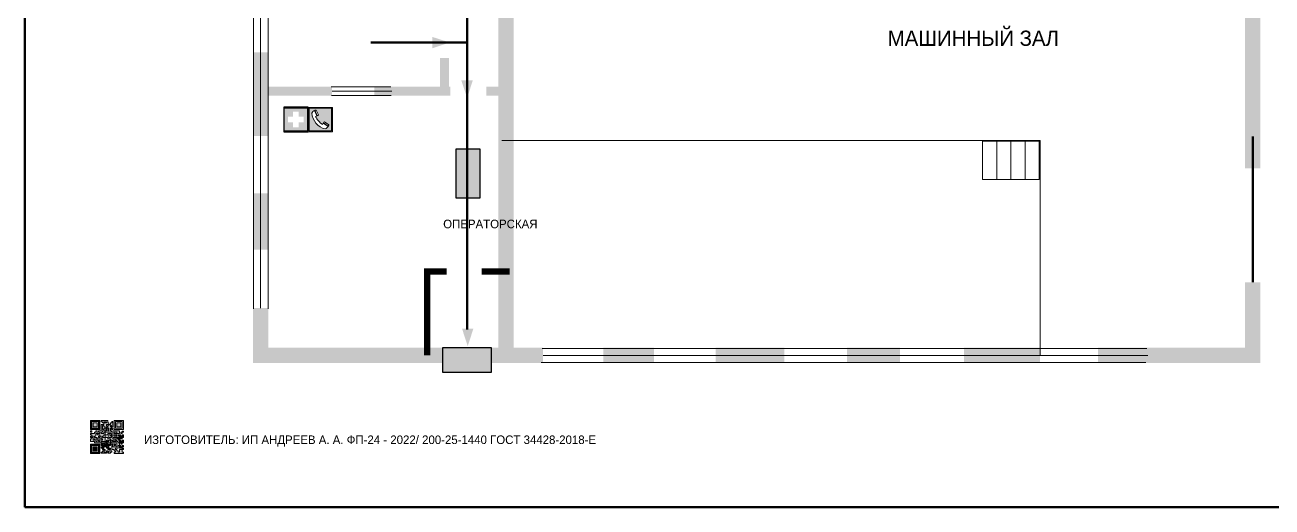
# Model space of a CAD drawing. Header units: millimetres. Extents: x 13114 to 67229, y 22859 to 38520.
# Drawn here: x 20445.4 to 20853.8, y 24276.9 to 24434.8 of the extents above; entities that cross this region are included whole.
import ezdxf

# ---------------------------------------------------------------- set-up
doc = ezdxf.new("R2010")
doc.units = ezdxf.units.MM
doc.layers.add('План_Штампы', color=7, linetype='Continuous')
doc.styles.add('обычный', font='arial.ttf')

# ---------------------------------------------------------------- blocks, each defined once
blk = doc.blocks.new('QR')
at = {"lineweight": 0}
h = blk.add_hatch(color=256, dxfattribs=at)
h.dxf.hatch_style = 1
h.paths.add_polyline_path([(9241.16, 2687.38), (9242.01, 2687.38), (9242.01, 2687.83), (9241.59, 2687.83), (9241.59, 2688.68), (9239.45, 2688.68), (9239.45, 2688.25), (9239.86, 2688.25), (9239.86, 2687.83), (9240.29, 2687.83), (9240.29, 2688.25), (9241.16, 2688.25), (9241.16, 2687.83), (9240.29, 2687.83), (9240.29, 2687.38), (9239.45, 2687.38), (9239.45, 2685.22), (9238.57, 2685.22), (9238.57, 2684.8), (9239.02, 2684.8), (9239.02, 2684.37), (9238.13, 2684.37), (9238.13, 2683.92), (9239.02, 2683.92), (9239.02, 2683.5), (9239.44, 2683.5), (9239.44, 2682.64), (9239.87, 2682.64), (9239.87, 2682.18), (9239.44, 2682.18), (9239.44, 2682.64), (9238.13, 2682.64), (9238.13, 2681.76), (9237.71, 2681.76), (9237.71, 2682.64), (9238.13, 2682.64), (9238.13, 2683.07), (9237.27, 2683.07), (9237.27, 2683.51), (9237.71, 2683.51), (9237.71, 2684.37), (9238.13, 2684.37), (9238.13, 2685.22), (9237.71, 2685.22), (9237.71, 2684.8), (9237.28, 2684.8), (9237.28, 2684.38), (9235.98, 2684.38), (9235.98, 2683.92), (9236.4, 2683.92), (9236.4, 2683.49), (9236.84, 2683.49), (9236.84, 2683.07), (9236.4, 2683.07), (9236.4, 2682.64), (9235.98, 2682.64), (9235.98, 2681.76), (9237.29, 2681.76), (9237.29, 2681.33), (9239.43, 2681.33), (9239.43, 2681.76), (9240.74, 2681.76), (9240.74, 2683.05), (9239.87, 2683.05), (9239.87, 2683.5), (9240.29, 2683.5), (9240.29, 2683.91), (9240.74, 2683.91), (9240.74, 2684.81), (9240.29, 2684.81), (9240.29, 2684.79), (9240.29, 2684.37), (9239.45, 2684.37), (9239.45, 2684.8), (9239.87, 2684.8), (9239.87, 2685.21), (9240.74, 2685.21), (9240.74, 2686.1), (9240.29, 2686.1), (9240.29, 2685.64), (9239.86, 2685.64), (9239.86, 2686.95), (9240.29, 2686.95), (9240.29, 2686.52), (9240.74, 2686.52), (9240.74, 2686.1), (9241.16, 2686.1), (9241.16, 2686.53), (9241.59, 2686.53), (9241.59, 2686.1), (9242.02, 2686.1), (9242.02, 2685.21), (9241.59, 2685.21), (9241.59, 2686.1), (9241.16, 2686.1), (9241.16, 2685.21), (9240.74, 2685.21), (9240.74, 2684.81), (9242.89, 2684.81), (9242.89, 2685.22), (9242.47, 2685.22), (9242.47, 2686.11), (9242.89, 2686.11), (9242.89, 2686.52), (9242.46, 2686.52), (9242.46, 2686.95), (9242.89, 2686.95), (9242.89, 2686.52), (9243.32, 2686.52), (9243.32, 2688.26), (9242.9, 2688.26), (9242.9, 2687.83), (9242.47, 2687.83), (9242.47, 2687.38), (9242.01, 2687.38), (9242.01, 2686.94), (9241.16, 2686.94)])
h.paths.add_polyline_path([(9239.02, 2682.18), (9239.02, 2681.76), (9238.54, 2681.76), (9238.54, 2682.18)], flags=16)
h.paths.add_polyline_path([(9237.27, 2682.65), (9237.27, 2682.19), (9236.83, 2682.19), (9236.83, 2682.65)], flags=16)
h = blk.add_hatch(color=256, dxfattribs=at)
h.dxf.hatch_style = 1
h.paths.add_polyline_path([(9238.15, 2687.83), (9236.83, 2687.83), (9236.83, 2686.52), (9238.15, 2686.52)], flags=0)
h.paths.add_polyline_path([(9239.01, 2685.65), (9239.01, 2688.68), (9235.98, 2688.68), (9235.98, 2685.65)])
h.paths.add_polyline_path([(9236.41, 2686.1), (9236.41, 2688.26), (9238.56, 2688.26), (9238.56, 2686.1)], flags=16)
h.paths.add_polyline_path([(9236.83, 2686.52), (9236.83, 2687.83), (9238.15, 2687.83), (9238.15, 2686.52)], flags=0)
h = blk.add_hatch(color=256, dxfattribs=at)
h.dxf.hatch_style = 1
h.paths.add_polyline_path([(9238.15, 2686.52), (9238.15, 2687.83), (9236.83, 2687.83), (9236.83, 2686.52)])
h.paths.add_polyline_path([(9245.91, 2686.52), (9245.91, 2687.83), (9244.59, 2687.83), (9244.59, 2686.52)], flags=0)
h.paths.add_polyline_path([(9246.77, 2685.65), (9246.77, 2688.68), (9243.74, 2688.68), (9243.74, 2685.65)])
h.paths.add_polyline_path([(9244.17, 2686.1), (9244.17, 2688.26), (9246.32, 2688.26), (9246.32, 2686.1)], flags=16)
h.paths.add_polyline_path([(9244.59, 2686.52), (9244.59, 2687.83), (9245.91, 2687.83), (9245.91, 2686.52)], flags=0)
h = blk.add_hatch(color=256, dxfattribs=at)
h.dxf.hatch_style = 1
h.paths.add_polyline_path([(9240.75, 2681.76), (9240.75, 2681.35), (9241.17, 2681.35), (9241.17, 2681.76)])
h.paths.add_polyline_path([(9241.6, 2682.18), (9241.17, 2682.18), (9241.17, 2681.76), (9241.6, 2681.76)])
h.paths.add_polyline_path([(9242.47, 2681.34), (9242.47, 2682.19), (9242.02, 2682.19), (9242.02, 2681.76), (9241.6, 2681.76), (9241.6, 2681.34)])
h.paths.add_polyline_path([(9239.87, 2678.3), (9239.44, 2678.3), (9239.44, 2677.89), (9241.17, 2677.89), (9241.17, 2678.3), (9240.28, 2678.3), (9240.28, 2678.73), (9239.87, 2678.73)])
h.paths.add_polyline_path([(9240.75, 2678.73), (9240.75, 2679.19), (9240.28, 2679.19), (9240.28, 2678.73)])
h.paths.add_polyline_path([(9241.6, 2678.73), (9241.17, 2678.73), (9241.17, 2678.3), (9241.6, 2678.3)])
h.paths.add_polyline_path([(9242.02, 2678.3), (9241.6, 2678.3), (9241.6, 2677.89), (9242.48, 2677.89), (9242.48, 2678.31), (9242.9, 2678.31), (9242.9, 2678.73), (9242.02, 2678.73)])
h.paths.add_polyline_path([(9246.36, 2684.37), (9246.36, 2684.79), (9245.93, 2684.79), (9245.93, 2684.37)])
h.paths.add_polyline_path([(9246.78, 2685.2), (9246.36, 2685.2), (9246.36, 2684.79), (9246.78, 2684.79)])
h.paths.add_polyline_path([(9245.91, 2687.83), (9244.59, 2687.83), (9244.59, 2686.52), (9245.91, 2686.52)])
h = blk.add_hatch(color=256, dxfattribs=at)
h.dxf.hatch_style = 1
h.paths.add_polyline_path([(9243.32, 2686.11), (9242.89, 2686.11), (9242.89, 2685.64), (9243.32, 2685.64)])
h.paths.add_polyline_path([(9239.02, 2683.07), (9239.02, 2683.5), (9238.56, 2683.5), (9238.56, 2683.07)])
h.paths.add_polyline_path([(9236.4, 2684.8), (9236.4, 2685.22), (9235.98, 2685.22), (9235.98, 2684.8)])
h.paths.add_polyline_path([(9236.4, 2683.07), (9236.4, 2683.49), (9235.98, 2683.49), (9235.98, 2683.07)])
h = blk.add_hatch(color=256, dxfattribs=at)
h.dxf.hatch_style = 1
h.paths.add_polyline_path([(9243.32, 2682.64), (9243.32, 2683.07), (9244.62, 2683.07), (9244.62, 2684.37), (9243.74, 2684.37), (9243.74, 2684.8), (9244.62, 2684.8), (9244.62, 2684.37), (9245.48, 2684.37), (9245.48, 2685.22), (9243.32, 2685.22), (9243.32, 2683.5), (9242.89, 2683.5), (9242.89, 2683.06), (9242.01, 2683.06), (9242.01, 2683.91), (9242.47, 2683.91), (9242.47, 2683.5), (9242.89, 2683.5), (9242.89, 2684.38), (9241.59, 2684.38), (9241.59, 2683.91), (9240.74, 2683.91), (9240.74, 2683.05), (9241.59, 2683.05), (9241.59, 2682.64), (9242.47, 2682.64), (9242.47, 2682.19), (9242.91, 2682.19), (9242.91, 2681.34), (9242.48, 2681.34), (9242.48, 2680.91), (9242.91, 2680.91), (9242.91, 2679.17), (9243.75, 2679.17), (9243.75, 2678.73), (9244.2, 2678.73), (9244.2, 2678.3), (9243.75, 2678.3), (9243.75, 2677.88), (9246.78, 2677.88), (9246.78, 2678.3), (9246.35, 2678.3), (9246.35, 2679.19), (9245.48, 2679.19), (9245.48, 2678.31), (9245.05, 2678.31), (9245.05, 2678.73), (9244.62, 2678.73), (9244.62, 2679.19), (9244.2, 2679.19), (9244.2, 2679.61), (9245.05, 2679.61), (9245.05, 2680.46), (9245.48, 2680.46), (9245.48, 2681.34), (9245.04, 2681.34), (9245.04, 2681.76), (9244.63, 2681.76), (9244.63, 2682.19), (9244.21, 2682.19), (9244.21, 2681.76), (9243.32, 2681.76), (9243.32, 2682.19), (9244.21, 2682.19), (9244.21, 2682.64)])
h.paths.add_polyline_path([(9243.75, 2683.49), (9243.75, 2683.92), (9244.21, 2683.92), (9244.21, 2683.49)], flags=16)
h.paths.add_polyline_path([(9243.32, 2681.34), (9244.63, 2681.34), (9244.63, 2680.04), (9243.32, 2680.04)], flags=16)
h.paths.add_polyline_path([(9243.76, 2680.89), (9244.18, 2680.89), (9244.18, 2680.48), (9243.76, 2680.48)], flags=0)
h = blk.add_hatch(color=256, dxfattribs=at)
h.dxf.hatch_style = 1
h.paths.add_polyline_path([(9246.36, 2683.07), (9246.78, 2683.07), (9246.78, 2683.92), (9246.36, 2683.92), (9246.36, 2683.49), (9245.92, 2683.49), (9245.92, 2683.92), (9245.06, 2683.92), (9245.06, 2683.49), (9245.48, 2683.49), (9245.48, 2683.07), (9244.62, 2683.07), (9244.62, 2682.65), (9245.05, 2682.65), (9245.05, 2682.18), (9245.48, 2682.18), (9245.48, 2682.65), (9246.36, 2682.65)])
h.paths.add_polyline_path([(9246.78, 2682.18), (9246.36, 2682.18), (9246.36, 2681.75), (9245.92, 2681.75), (9245.92, 2682.18), (9245.48, 2682.18), (9245.48, 2681.34), (9245.48, 2681.34), (9245.94, 2681.34), (9245.94, 2680.91), (9246.36, 2680.91), (9246.36, 2681.34), (9246.78, 2681.34)])
h = blk.add_hatch(color=256, dxfattribs=at)
h.dxf.hatch_style = 1
h.paths.add_polyline_path([(9235.98, 2680.9), (9235.98, 2677.86), (9239.02, 2677.86), (9239.02, 2680.9)])
h.paths.add_polyline_path([(9238.57, 2680.48), (9238.57, 2678.32), (9236.41, 2678.32), (9236.41, 2680.48)], flags=16)
h.paths.add_polyline_path([(9238.15, 2680.05), (9238.15, 2678.74), (9236.83, 2678.74), (9236.83, 2680.05)], flags=0)
h = blk.add_hatch(color=256, dxfattribs=at)
h.dxf.hatch_style = 1
h.paths.add_polyline_path([(9238.15, 2680.05), (9236.83, 2680.05), (9236.83, 2678.74), (9238.15, 2678.74)])
h = blk.add_hatch(color=256, dxfattribs=at)
h.dxf.hatch_style = 1
h.paths.add_polyline_path([(9242.02, 2680.46), (9242.48, 2680.46), (9242.48, 2680.91), (9241.58, 2680.91), (9241.58, 2681.35), (9241.17, 2681.35), (9241.17, 2680.91), (9240.75, 2680.91), (9240.75, 2681.33), (9239.43, 2681.33), (9239.43, 2680.46), (9239.86, 2680.46), (9239.86, 2680.92), (9240.3, 2680.92), (9240.3, 2680.46), (9239.86, 2680.46), (9239.86, 2680.04), (9239.44, 2680.04), (9239.44, 2679.62), (9239.86, 2679.62), (9239.86, 2679.19), (9240.29, 2679.19), (9240.29, 2680.03), (9241.18, 2680.03), (9241.18, 2680.47), (9241.6, 2680.47), (9241.6, 2680.03), (9241.18, 2680.03), (9241.18, 2679.61), (9241.6, 2679.61), (9241.6, 2679.19), (9242.47, 2679.19), (9242.47, 2679.6), (9242.02, 2679.6)])
h = blk.add_hatch(color=256, dxfattribs=at)
h.dxf.hatch_style = 1
h.paths.add_polyline_path([(9244.18, 2680.48), (9244.18, 2680.89), (9243.76, 2680.89), (9243.76, 2680.48)])
h = blk.add_hatch(color=256, dxfattribs=at)
h.dxf.hatch_style = 1
h.paths.add_polyline_path([(9245.93, 2680.04), (9245.93, 2680.46), (9245.48, 2680.46), (9245.48, 2679.62), (9246.35, 2679.62), (9246.35, 2680.04)])
h.paths.add_polyline_path([(9246.78, 2680.04), (9246.78, 2680.46), (9246.35, 2680.46), (9246.35, 2680.04)])
h.paths.add_polyline_path([(9246.78, 2679.18), (9246.78, 2679.62), (9246.35, 2679.62), (9246.35, 2679.18)])
for points in [[(9237.71, 2685.22), (9238.13, 2685.22), (9238.13, 2684.37), (9237.71, 2684.37), (9237.71, 2683.51), (9237.27, 2683.51), (9237.27, 2683.07), (9238.13, 2683.07), (9238.13, 2682.64), (9237.71, 2682.64), (9237.71, 2681.76), (9238.13, 2681.76), (9238.13, 2682.64), (9239.44, 2682.64), (9239.44, 2683.5), (9239.02, 2683.5), (9239.02, 2683.07), (9238.56, 2683.07), (9238.56, 2683.5), (9239.02, 2683.5), (9239.02, 2683.92), (9238.13, 2683.92), (9238.13, 2684.37), (9239.02, 2684.37), (9239.02, 2684.8), (9238.57, 2684.8), (9238.57, 2685.22), (9239.45, 2685.22), (9239.45, 2687.38), (9240.29, 2687.38), (9240.29, 2687.83), (9239.86, 2687.83), (9239.86, 2688.25), (9239.45, 2688.25), (9239.45, 2688.68), (9241.59, 2688.68), (9241.59, 2687.83), (9242.01, 2687.83), (9242.01, 2687.38), (9242.47, 2687.38), (9242.47, 2687.83), (9242.9, 2687.83), (9242.9, 2688.26), (9243.32, 2688.26), (9243.32, 2686.52), (9242.89, 2686.52), (9242.89, 2686.11), (9243.32, 2686.11), (9243.32, 2685.64), (9242.89, 2685.64), (9242.89, 2686.11), (9242.47, 2686.11), (9242.47, 2685.22), (9242.89, 2685.22), (9242.89, 2684.81), (9240.74, 2684.81), (9240.74, 2683.91), (9241.59, 2683.91), (9241.59, 2684.38), (9242.89, 2684.38), (9242.89, 2683.5), (9242.47, 2683.5), (9242.47, 2683.91), (9242.01, 2683.91), (9242.01, 2683.06), (9242.89, 2683.06), (9242.89, 2683.5), (9243.32, 2683.5), (9243.32, 2685.22), (9245.48, 2685.22), (9245.48, 2684.37), (9244.62, 2684.37), (9244.62, 2683.07), (9245.48, 2683.07), (9245.48, 2683.49), (9245.06, 2683.49), (9245.06, 2683.92), (9245.92, 2683.92), (9245.92, 2683.49), (9246.36, 2683.49), (9246.36, 2683.92), (9246.78, 2683.92), (9246.78, 2683.07), (9246.36, 2683.07), (9246.36, 2682.65), (9245.48, 2682.65), (9245.48, 2682.18), (9245.92, 2682.18), (9245.92, 2681.75), (9246.36, 2681.75), (9246.36, 2682.18), (9246.78, 2682.18), (9246.78, 2681.34), (9246.36, 2681.34), (9246.36, 2680.91), (9245.94, 2680.91), (9245.94, 2681.34), (9245.48, 2681.34), (9245.48, 2680.46), (9245.93, 2680.46), (9245.93, 2680.04), (9246.35, 2680.04), (9246.35, 2680.46), (9246.78, 2680.46), (9246.78, 2680.04), (9246.78, 2680.04), (9246.35, 2680.04), (9246.35, 2679.62), (9246.78, 2679.62), (9246.78, 2679.18), (9246.35, 2679.18), (9246.35, 2678.3), (9246.78, 2678.3), (9246.78, 2677.88), (9243.75, 2677.88), (9243.75, 2678.3), (9244.2, 2678.3), (9244.2, 2678.73), (9243.75, 2678.73), (9243.75, 2679.17), (9242.91, 2679.17), (9242.91, 2680.91), (9242.48, 2680.91), (9242.48, 2680.46), (9242.02, 2680.46), (9242.02, 2679.6), (9242.47, 2679.6), (9242.47, 2679.19), (9241.6, 2679.19), (9241.6, 2679.61), (9241.18, 2679.61), (9241.18, 2680.03), (9240.29, 2680.03), (9240.29, 2679.19), (9240.75, 2679.19), (9240.75, 2678.73), (9240.28, 2678.73), (9240.28, 2678.3), (9241.17, 2678.3), (9241.17, 2678.73), (9241.6, 2678.73), (9241.6, 2678.3), (9242.02, 2678.3), (9242.02, 2678.73), (9242.9, 2678.73), (9242.9, 2678.31), (9242.48, 2678.31), (9242.48, 2677.89), (9241.6, 2677.89), (9241.6, 2678.3), (9241.17, 2678.3), (9241.17, 2677.89), (9239.44, 2677.89), (9239.44, 2678.3), (9239.87, 2678.3), (9239.87, 2678.73), (9240.28, 2678.73), (9240.28, 2679.19), (9240.29, 2679.19), (9239.86, 2679.19), (9239.86, 2679.62), (9239.44, 2679.62), (9239.44, 2680.04), (9239.86, 2680.04), (9239.86, 2680.46), (9239.43, 2680.46), (9239.43, 2681.33), (9237.29, 2681.33), (9237.29, 2681.76), (9235.98, 2681.76), (9235.98, 2682.64), (9236.4, 2682.64), (9236.4, 2683.07), (9235.98, 2683.07), (9235.98, 2683.49), (9236.4, 2683.49), (9236.4, 2683.92), (9235.98, 2683.92), (9235.98, 2684.38), (9237.28, 2684.38), (9237.28, 2684.8), (9237.71, 2684.8), (9237.71, 2685.22), (9237.92, 2685.22)], [(9240.74, 2685.21), (9239.87, 2685.21), (9239.87, 2684.8), (9239.45, 2684.8), (9239.45, 2684.37), (9240.29, 2684.37), (9240.29, 2684.79), (9240.29, 2684.81), (9240.74, 2684.81), (9240.74, 2685.21), (9239.87, 2685.21)], [(9240.74, 2686.1), (9240.74, 2686.52), (9240.29, 2686.52), (9240.29, 2686.95), (9239.86, 2686.95), (9239.86, 2685.64), (9240.29, 2685.64), (9240.29, 2686.1), (9240.74, 2686.1), (9240.74, 2686.52)], [(9240.74, 2683.91), (9240.29, 2683.91), (9240.29, 2683.5), (9239.87, 2683.5), (9239.87, 2683.05), (9240.74, 2683.05), (9240.74, 2683.91)], [(9244.62, 2684.37), (9244.62, 2684.8), (9243.74, 2684.8), (9243.74, 2684.37), (9244.62, 2684.37)], [(9240.74, 2683.05), (9240.74, 2681.76), (9239.43, 2681.76), (9239.43, 2681.33), (9240.75, 2681.33), (9240.75, 2681.35), (9240.75, 2680.91), (9241.17, 2680.91), (9241.17, 2681.35), (9241.58, 2681.35), (9241.58, 2680.91), (9242.48, 2680.91), (9242.48, 2681.34), (9242.91, 2681.34), (9242.91, 2682.19), (9242.47, 2682.19), (9242.47, 2682.64), (9241.59, 2682.64), (9241.59, 2683.05), (9240.74, 2683.05)], [(9239.86, 2680.46), (9239.86, 2680.92), (9240.3, 2680.92), (9240.3, 2680.46), (9239.86, 2680.46)], [(9241.6, 2681.76), (9242.02, 2681.76), (9242.02, 2682.19), (9242.47, 2682.19), (9242.47, 2681.34), (9241.6, 2681.34), (9241.6, 2681.76)], [(9244.62, 2683.07), (9243.32, 2683.07), (9243.32, 2682.64), (9244.21, 2682.64), (9244.21, 2682.19), (9243.32, 2682.19), (9243.32, 2681.76), (9244.21, 2681.76), (9244.21, 2682.19), (9244.63, 2682.19), (9244.63, 2681.76), (9245.04, 2681.76), (9245.04, 2681.34), (9245.48, 2681.34)], [(9245.48, 2680.46), (9245.05, 2680.46), (9245.05, 2679.61), (9244.2, 2679.61), (9244.2, 2679.19), (9244.62, 2679.19), (9244.62, 2678.73), (9245.05, 2678.73), (9245.05, 2678.31), (9245.48, 2678.31), (9245.48, 2679.19), (9246.35, 2679.19), (9246.35, 2679.07)], [(9245.48, 2682.18), (9245.05, 2682.18), (9245.05, 2682.65), (9244.62, 2682.65), (9244.62, 2683.07)], [(9245.48, 2682.18), (9245.48, 2681.34)], [(9246.35, 2679.62), (9245.48, 2679.62), (9245.48, 2680.46)], [(9245.48, 2680.46), (9245.48, 2679.62), (9246.35, 2679.62), (9246.35, 2680.04), (9245.93, 2680.04), (9245.93, 2680.46), (9245.48, 2680.46), (9245.48, 2679.62)], [(9246.35, 2679.62), (9246.35, 2679.18)]]:
    blk.add_lwpolyline(points, dxfattribs=at)
for points in [[(9235.98, 2685.65), (9239.01, 2685.65), (9239.01, 2688.68), (9235.98, 2688.68)], [(9236.41, 2688.26), (9238.56, 2688.26), (9238.56, 2686.1), (9236.41, 2686.1)], [(9236.83, 2687.83), (9238.15, 2687.83), (9238.15, 2686.52), (9236.83, 2686.52)], [(9240.29, 2687.83), (9241.16, 2687.83), (9241.16, 2688.25), (9240.29, 2688.25)], [(9240.29, 2688.25), (9241.16, 2688.25), (9241.16, 2687.83), (9240.29, 2687.83)], [(9243.74, 2685.65), (9246.77, 2685.65), (9246.77, 2688.68), (9243.74, 2688.68)], [(9244.17, 2688.26), (9246.32, 2688.26), (9246.32, 2686.1), (9244.17, 2686.1)], [(9244.59, 2687.83), (9245.91, 2687.83), (9245.91, 2686.52), (9244.59, 2686.52)], [(9235.98, 2684.8), (9236.4, 2684.8), (9236.4, 2685.22), (9235.98, 2685.22)], [(9236.4, 2683.07), (9236.84, 2683.07), (9236.84, 2683.49), (9236.4, 2683.49)], [(9241.16, 2686.1), (9240.74, 2686.1), (9240.74, 2685.21), (9241.16, 2685.21)], [(9242.01, 2687.38), (9241.16, 2687.38), (9241.16, 2686.94), (9242.01, 2686.94)], [(9241.16, 2687.38), (9242.01, 2687.38), (9242.01, 2686.94), (9241.16, 2686.94)], [(9241.16, 2686.53), (9241.59, 2686.53), (9241.59, 2686.1), (9241.16, 2686.1)], [(9241.59, 2686.1), (9242.02, 2686.1), (9242.02, 2685.21), (9241.59, 2685.21)], [(9242.89, 2686.52), (9242.46, 2686.52), (9242.46, 2686.95), (9242.89, 2686.95)], [(9243.75, 2683.92), (9244.21, 2683.92), (9244.21, 2683.49), (9243.75, 2683.49)], [(9245.93, 2684.79), (9246.36, 2684.79), (9246.36, 2684.37), (9245.93, 2684.37)], [(9246.36, 2685.2), (9246.78, 2685.2), (9246.78, 2684.79), (9246.36, 2684.79)], [(9235.98, 2677.86), (9239.02, 2677.86), (9239.02, 2680.9), (9235.98, 2680.9)], [(9236.41, 2680.48), (9238.57, 2680.48), (9238.57, 2678.32), (9236.41, 2678.32)], [(9236.83, 2682.19), (9237.27, 2682.19), (9237.27, 2682.65), (9236.83, 2682.65)], [(9236.83, 2680.05), (9238.15, 2680.05), (9238.15, 2678.74), (9236.83, 2678.74)], [(9238.54, 2682.18), (9239.02, 2682.18), (9239.02, 2681.76), (9238.54, 2681.76)], [(9239.44, 2682.64), (9239.87, 2682.64), (9239.87, 2682.18), (9239.44, 2682.18)], [(9240.75, 2681.76), (9241.17, 2681.76), (9241.17, 2681.35), (9240.75, 2681.35)], [(9241.17, 2682.18), (9241.6, 2682.18), (9241.6, 2681.76), (9241.17, 2681.76)], [(9241.18, 2680.03), (9241.6, 2680.03), (9241.6, 2680.47), (9241.18, 2680.47)], [(9243.32, 2680.04), (9244.63, 2680.04), (9244.63, 2681.34), (9243.32, 2681.34)], [(9243.76, 2680.89), (9244.18, 2680.89), (9244.18, 2680.48), (9243.76, 2680.48)]]:
    blk.add_lwpolyline(points, close=True, dxfattribs=at)
blk = doc.blocks.new('A$C7B4425F7')
at = {"true_color": 0xffffff}
blk.add_hatch(color=7, dxfattribs=at).paths.add_polyline_path([(0, 0), (-16, 0), (-16, -8), (0, -8)])
h = blk.add_hatch(color=126)
h.paths.add_polyline_path([(-0.2, -0.2), (-15.8, -0.2), (-15.8, -7.8), (-0.2, -7.8)])
h.paths.add_polyline_path([(-11.76, -2.03), (-11.76, -3.66), (-11.17, -3.66, -0.568275), (-11.17, -6.18), (-12.58, -6.18), (-12.58, -2.03)], flags=16)
h.paths.add_polyline_path([(-13.33, -4.12, -0.495768), (-13.59, -6.18), (-15.03, -6.18), (-15.03, -2.03), (-13.59, -2.03, -0.487973)], flags=16)
h.paths.add_polyline_path([(-10.25, -2.03), (-9.48, -2.03), (-9.48, -6.18), (-10.25, -6.18)], flags=16)
h.paths.add_polyline_path([(-13.84, -3.69), (-14.24, -3.69), (-14.24, -3.03), (-13.9, -3.03, -0.692621)], flags=0)
h.paths.add_polyline_path([(-9.15, -2.03), (-8.4, -2.03), (-8.04, -3.07), (-7.68, -2.03), (-6.93, -2.03), (-7.64, -4.1), (-6.93, -6.18), (-7.68, -6.18), (-8.04, -5.14), (-8.4, -6.18), (-9.15, -6.18), (-8.44, -4.1)], flags=16)
h.paths.add_polyline_path([(-11.76, -4.46), (-11.42, -4.46, -0.692621), (-11.36, -5.12), (-11.76, -5.12)], flags=0)
h.paths.add_polyline_path([(-13.9, -5.2), (-14.24, -5.2), (-14.24, -4.55), (-13.84, -4.55, -0.708038)], flags=0)
edge = h.paths.add_edge_path(flags=16)
edge.add_ellipse((-5.51, -4.08), major_axis=(0, 2.05), ratio=0.586184, start_angle=0, end_angle=360)
edge = h.paths.add_edge_path(flags=0)
edge.add_ellipse((-5.51, -4.08), major_axis=(0, 1.14), ratio=0.454828, start_angle=0, end_angle=360)
h.paths.add_polyline_path([(-4.13, -4.96, 0.377264), (-3.48, -4.52, 0.0555), (-3.16, -2.03), (-1.66, -2.03), (-1.66, -4.96), (-0.96, -4.96), (-0.96, -7.01), (-1.75, -7.01), (-1.75, -6.18), (-3.3, -6.18), (-3.3, -7.02), (-4.13, -7.02)], flags=16)
h.paths.add_polyline_path([(-2.73, -2.91), (-2.28, -2.91), (-2.28, -4.96), (-3.05, -4.96, 0.079136)], flags=0)
at = {"color": 126}
blk.add_lwpolyline([(-16, -8), (0, -8), (0, 0), (-16, 0)], close=True, dxfattribs=at)
blk = doc.blocks.new('A$C32E8229D')
at = {"true_color": 0xffffff}
blk.add_hatch(color=7, dxfattribs=at).paths.add_polyline_path([(0, 0), (0, -8), (16, -8), (16, 0)])
h = blk.add_hatch(color=126)
h.paths.add_polyline_path([(0.2, -0.2), (15.8, -0.2), (15.8, -7.8), (0.2, -7.8)])
h.paths.add_polyline_path([(13.49, -2.05), (12.08, -2.05), (11.37, -2.63, 0.162397), (11.29, -2.84), (11.29, -3.63), (10.35, -3.63), (10.35, -4.05), (11.68, -4.05), (11.68, -3.48), (12.26, -4.28), (11.29, -5.1), (11.29, -6.78), (11.85, -6.78), (11.85, -5.44), (12.8, -4.64), (12.8, -5.94), (14.46, -5.94), (14.46, -5.39), (13.45, -5.39), (13.45, -3.97), (12.46, -2.59), (13.15, -2.59), (13.69, -3.34), (14.18, -3)], flags=16)
h.paths.add_polyline_path([(10.74, -1.82, 1), (11.8, -1.82, 1)], flags=16)
h.paths.add_polyline_path([(9.39, -3.59), (5.99, -3.59), (6.56, -3.03), (5.91, -3.03), (5.1, -3.83), (5.91, -4.64), (6.56, -4.64), (5.99, -4.09), (9.39, -4.09)], flags=16)
h.paths.add_polyline_path([(4.29, -1.08), (1.72, -1.08), (1.72, -6.6), (4.29, -6.6)], flags=16)
at = {"color": 126}
blk.add_lwpolyline([(16, -8), (0, -8), (0, 0), (16, 0)], close=True, dxfattribs=at)
blk = doc.blocks.new('A$C18900ED3')
h = blk.add_hatch(color=126)
h.paths.add_polyline_path([(-0.18, -0.18), (-7.02, -0.18), (-7.02, -7.02), (-0.18, -7.02)])
h.paths.add_polyline_path([(-5.89, -4.46), (-5.89, -2.77), (-4.46, -2.77), (-4.46, -1.31), (-2.77, -1.31), (-2.77, -2.77), (-1.33, -2.77), (-1.33, -4.46), (-2.77, -4.46), (-2.77, -5.89), (-4.46, -5.89), (-4.46, -4.46)], flags=16)
at = {"color": 126}
for p, q in [((-7.2, 0), (-7.2, -7.2)), ((0, 0), (-7.2, 0)), ((0, -7.2), (0, 0)), ((-7.02, -7.02), (-7.02, -0.18)), ((-7.02, -0.18), (-0.18, -0.18)), ((-0.18, -0.18), (-0.18, -7.02)), ((-7.2, -7.2), (0, -7.2)), ((-0.18, -7.02), (-7.02, -7.02))]:
    blk.add_line(p, q, dxfattribs=at)
blk = doc.blocks.new('A$C456E1F9C')
at = {"lineweight": 5}
h = blk.add_hatch(color=242, dxfattribs=at)
h.paths.add_polyline_path([(0.51, -1.47), (0.51, -13.26), (12.29, -13.26), (12.29, -1.47)])
h.paths.add_polyline_path([(5.42, -4.95, -0.254479), (4.78, -5.4), (3.52, -2.53, -0.209735), (4.23, -2.4)], flags=16)
h.paths.add_polyline_path([(8.53, -8.6), (10.87, -10.17), (10.54, -10.76), (8.03, -9.13, -0.192251)], flags=16)
h.paths.add_polyline_path([(4.61, -5.49, 0.005518), (3.87, -5.72, 0.128647), (7.49, -10.01, 0.00809), (7.83, -9.33), (10.47, -10.97, -0.16736), (8.99, -12.25, -0.327862), (1.95, -3.95, -0.166952), (3.36, -2.62)], flags=16)
at = {"color": 242, "lineweight": 5}
for p, q in [((0, -13.77), (0, -0.97)), ((12.8, -0.97), (0, -0.97)), ((4.61, -5.49), (3.36, -2.62)), ((3.52, -2.53), (4.78, -5.4)), ((4.23, -2.4), (5.42, -4.95)), ((12.8, -13.77), (12.8, -0.97)), ((7.83, -9.33), (10.47, -10.97)), ((8.03, -9.13), (10.54, -10.76)), ((10.81, -10.12), (8.53, -8.6)), ((10.54, -10.76), (10.8, -10.3)), ((10.8, -10.3), (10.81, -10.12)), ((0, -13.77), (12.8, -13.77))]:
    blk.add_line(p, q, dxfattribs=at)
blk.add_lwpolyline([(0.51, -1.47), (12.29, -1.47), (12.29, -13.26), (0.51, -13.26)], close=True, dxfattribs=at)
for centre, radius, start, end in [((4.59, -5.34), 2.99, 114.28453, 152.19739), ((11.12, -3.31), 9.19, 183.99153, 256.60086), ((4.02, -3.27), 0.891, 76.32839, 123.70924), ((14.98, -39.1), 35.17, 107.14873, 108.41345), ((13.86, -0.94), 11.08, 205.55365, 234.87622), ((4.68, -4.59), 0.824, 276.9621, 334.07228), ((-13.31, 0.8), 23.44, 332.54871, 334.40268), ((8.94, -9.5), 0.989, 114.40924, 157.93883), ((7.87, -9.46), 3, 291.92908, 329.9329)]:
    blk.add_arc(centre, radius, start, end, dxfattribs=at)

msp = doc.modelspace()

# ---------------------------------------------------------------- linework, layer by layer
at = {"color": 6, "lineweight": 100}
msp.add_lwpolyline([(20445.35, 24276.92), (21045.35, 24276.92), (21045.35, 24671.92), (20445.35, 24671.92)], close=True, dxfattribs=at)
at = {"color": 126, "lineweight": 100, "true_color": 0x008754}
for points in [[(20590.18, 24335.01), (20590.18, 24512.86), (20534.27, 24512.86), (20665.27, 24512.86)], [(20590.18, 24429.03), (20558.63, 24429.03)]]:
    msp.add_lwpolyline(points, dxfattribs=at)
at = {"lineweight": 100, "const_width": 5}
for points in [[(20847.43, 24500.69), (20847.43, 24387.78)], [(20602.92, 24464.58), (20602.92, 24326.56)], [(20522.55, 24398.44), (20522.55, 24425.86)], [(20522.55, 24361.23), (20522.55, 24379.64)], [(20847.43, 24350.54), (20847.43, 24326.56), (20796.76, 24326.56)], [(20582.78, 24326.56), (20522.55, 24326.56), (20522.55, 24342.06)], [(20615.03, 24326.56), (20595.84, 24326.56)], [(20651.37, 24326.56), (20634.78, 24326.56)], [(20694.04, 24326.56), (20671.52, 24326.56)], [(20731.97, 24326.56), (20714.58, 24326.56)], [(20777.79, 24326.56), (20752.9, 24326.56)]]:
    msp.add_lwpolyline(points, dxfattribs=at)
at = {"lineweight": 0}
for points in [[(20520.16, 24341.86), (20520.16, 24498.41)], [(20522.55, 24342.06), (20522.55, 24498.61)], [(20525.01, 24341.78), (20525.01, 24498.33)], [(20545.65, 24414.56), (20565.17, 24414.56)], [(20545.71, 24411.73), (20565.24, 24411.73)], [(20545.95, 24413.13), (20565.47, 24413.13)], [(20601.52, 24396.91), (20775.39, 24396.91)], [(20777.79, 24326.56), (20777.79, 24396.91), (20775.39, 24396.91)], [(20614.74, 24328.87), (20812.78, 24328.87)], [(20615.03, 24326.56), (20813.07, 24326.56)], [(20614.42, 24324.23), (20812.46, 24324.23)]]:
    msp.add_lwpolyline(points, dxfattribs=at)
for points, const_width in [([(20582.76, 24423.92), (20582.76, 24413.13), (20584.66, 24413.13), (20559.75, 24413.13)], 3), ([(20545.95, 24413.13), (20521.87, 24413.13)], 3), ([(20596.41, 24413.13), (20602.92, 24413.13)], 3), ([(20577.08, 24326.56), (20577.08, 24354.06), (20583.46, 24354.06)], 2), ([(20594.91, 24354.06), (20604.08, 24354.06)], 2)]:
    msp.add_lwpolyline(points, dxfattribs=dict(at, const_width=const_width))
for points in [[(20759, 24396.7), (20763.63, 24396.7), (20763.63, 24384.22), (20759, 24384.22)], [(20763.63, 24396.7), (20768.26, 24396.7), (20768.26, 24384.22), (20763.63, 24384.22)], [(20768.26, 24396.7), (20772.89, 24396.7), (20772.89, 24384.22), (20768.26, 24384.22)], [(20772.89, 24396.7), (20777.52, 24396.7), (20777.52, 24384.22), (20772.89, 24384.22)]]:
    msp.add_lwpolyline(points, close=True, dxfattribs=at)
at = {"lineweight": 100}
msp.add_lwpolyline([(20847.43, 24350.54), (20847.43, 24398.31)], dxfattribs=at)
at = {"layer": 'План_Штампы', "color": 126, "true_color": 0x008754}
for points in [[(20578.73, 24427.14), (20578.74, 24430.88), (20584.48, 24429.03)], [(20588.27, 24416.61), (20592.01, 24416.6), (20590.16, 24410.87)], [(20588.48, 24335.37), (20592.22, 24335.36), (20590.37, 24329.62)]]:
    msp.add_solid(points, dxfattribs=at)

# ---------------------------------------------------------------- block references
for name, p, xscale, yscale, zscale in [('A$C18900ED3', (20538.1, 24407.81), 1.111111111007631, 1.111111111007631, 1.111111111007631), ('A$C456E1F9C', (20538.1, 24408.41), 0.625, 0.625, 0.625)]:
    msp.add_blockref(name, p, dxfattribs=dict(xscale=xscale, yscale=yscale, zscale=zscale))
at = {"color": 22, "lineweight": 100, "true_color": 0xbb1e10}
msp.add_blockref('QR', (11230.86, 21616.62), dxfattribs=at)
at = {"layer": 'План_Штампы', "color": 126, "true_color": 0x008754, "xscale": -1, "rotation": 270}
msp.add_blockref('A$C32E8229D', (20594.47, 24378.12), dxfattribs=at)
at = {"layer": 'План_Штампы'}
msp.add_blockref('A$C7B4425F7', (20598.12, 24329.04), dxfattribs=at)

# ---------------------------------------------------------------- texts
at = {"lineweight": 0, "attachment_point": 5, "style": 'обычный'}
for s, insert, char_height, width in [('\\pi-15,l15,t15;{\\fProxima Nova Rg|b0|i0|c204|p2;МАШИННЫЙ ЗАЛ\\H1.6404x; }', (20755.94, 24430.4), 5, 126.6484), ('\\pi-8.4,l8.4,t8.4;{\\fProxima Nova Rg|b0|i0|c204|p2;ОПЕРАТОРСКАЯ\\H1.1997x; }', (20597.77, 24369.6), 2.8, 126.6484), ('\\pi-8.4,l8.4,t8.4;{\\fProxima Nova Rg|b0|i0|c204|p2;ИЗГОТОВИТЕЛЬ: ИП АНДРЕЕВ А. А.\\fProxima Nova Rg|b0|i0|c0|p2; \\fProxima Nova Rg|b0|i0|c204|p2;ФП-24 - 2022/ 200-25-1440 ГОСТ 34428-2018-Е\\H1.2266x; }', (20558.36, 24298.55), 2.8, 191.3484)]:
    msp.add_mtext(s, dxfattribs=dict(at, insert=insert, char_height=char_height, width=width))

doc.saveas('drawing.dxf')
